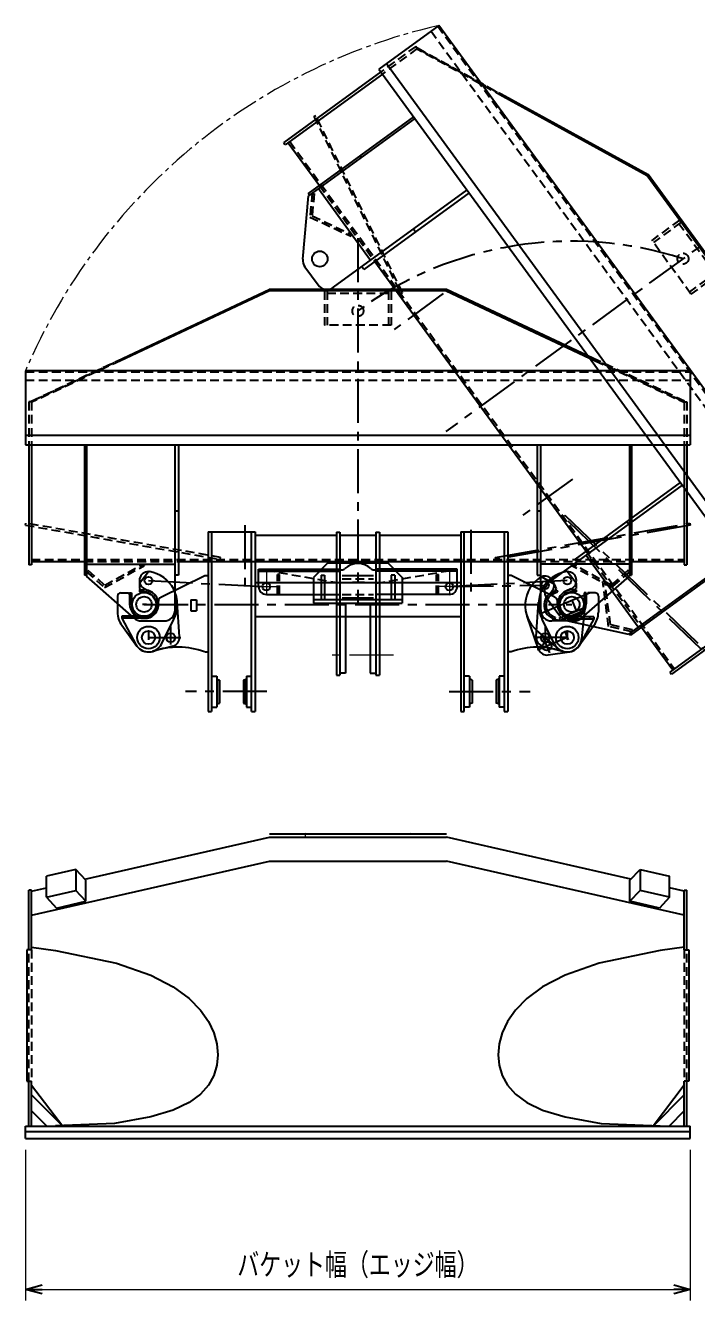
# Model space of a CAD drawing. Header units: millimetres. Extents: x -124 to 170, y -120 to 110.
# Drawn here: x -123.7 to -2.6, y -120.1 to 110.2 of the extents above; entities that cross this region are included whole.
import ezdxf

# ---------------------------------------------------------------- set-up
doc = ezdxf.new("R2010")
doc.units = ezdxf.units.MM
doc.header["$LTSCALE"] = 0.25
for name, pattern in [('CENTER', [50.8, 31.75, -6.35, 6.35, -6.35]), ('CENTER2', [28.575, 19.05, -3.175, 3.175, -3.175]), ('DASHED2', [9.525, 6.35, -3.175])]:
    doc.linetypes.add(name, pattern=pattern)
doc.layers.add('Layer0048', color=7, linetype='Continuous')
doc.styles.add('dcStyle0', font='txt.shx', dxfattribs={"width": 0.8, "bigfont": 'bigfont'})
doc.dimstyles.new('dc_Rotated', dxfattribs={"dimtxt": 4.5, "dimasz": 3.000002, "dimexe": 2, "dimexo": 1, "dimgap": 2, "dimtad": 3, "dimdec": 0, "dimdsep": 46, "dimtxsty": 'dcStyle0', "dimblk1": 'OPEN30', "dimblk2": 'OPEN30', "dimsah": 1, "dimcen": 0.09, "dimclrd": 7, "dimclre": 7, "dimclrt": 2, "dimadec": 0, "dimazin": 2, "dimtfac": 1, "dimtdec": 4, "dimtmove": 0, "dimatfit": 3, "dimfxl": 1, "dimarcsym": 1})

# ---------------------------------------------------------------- blocks, each defined once
blk = doc.blocks.new('DC_GROUP_ＤＸＦ９_1')
at = {"layer": 'Layer0048', "color": 2, "linetype": 'Continuous', "lineweight": 25}
for p, q in [((-112.94, -43.99), (-79.65, -36.43)), ((-47.69, -35.88), (-79.65, -35.88)), ((-79.65, -36.43), (-47.69, -36.43)), ((-14.4, -43.99), (-47.69, -36.43)), ((-122.59, -50.51), (-79.65, -40.76)), ((-79.65, -40.76), (-47.69, -40.76)), ((-4.75, -50.51), (-47.69, -40.76)), ((-122.59, -46), (-123.07, -46)), ((-123.07, -56.73), (-123.07, -46)), ((-122.59, -46.18), (-119.9, -45.57)), ((-122.59, -56.73), (-122.59, -46)), ((-4.75, -46.18), (-7.44, -45.57)), ((-4.75, -46), (-4.27, -46)), ((-4.75, -56.73), (-4.75, -46)), ((-4.27, -56.73), (-4.27, -46)), ((-123.07, -88.57), (-123.07, -80.5)), ((-122.59, -88.57), (-122.59, -80.5)), ((-4.75, -88.57), (-4.75, -80.5)), ((-4.27, -88.57), (-4.27, -80.5)), ((-123.67, -88.57), (-3.67, -88.57)), ((-123.67, -90.85), (-123.67, -88.57)), ((-123.67, -89.57), (-3.67, -89.57)), ((-3.67, -90.85), (-3.67, -88.57)), ((-123.67, -90.85), (-3.67, -90.85))]:
    blk.add_line(p, q, dxfattribs=at)
blk = doc.blocks.new('DC_GROUP_ＤＸＦ９_2')
at = {"layer": 'Layer0048', "color": 2, "linetype": 'Continuous', "lineweight": 25}
for p, q in [((-90.71, 18.75), (-90.71, -13.72)), ((-90.71, 18.75), (-82.23, 18.75)), ((-90.07, 18.75), (-90.07, -13.72)), ((-82.87, -13.72), (-82.87, 18.75)), ((-82.23, 18.75), (-82.23, -13.72)), ((-67.55, 18.65), (-67.55, -7.17)), ((-67.55, 18.65), (-66.91, 18.65)), ((-66.91, 18.65), (-66.91, -7.17)), ((-60.43, 18.65), (-60.43, -7.17)), ((-60.43, 18.65), (-59.79, 18.65)), ((-59.79, 18.65), (-59.79, -7.17)), ((-45.11, 18.75), (-45.11, -13.72)), ((-45.11, 18.75), (-36.63, 18.75)), ((-44.47, -13.72), (-44.47, 18.75)), ((-37.27, 18.75), (-37.27, -13.72)), ((-36.63, 18.75), (-36.63, -13.72)), ((-82.23, 18.1), (-67.55, 18.1)), ((-66.91, 18.1), (-60.43, 18.1)), ((-59.79, 18.1), (-45.11, 18.1)), ((-81.59, 11.99), (-66.97, 11.99)), ((-81.59, 8.83), (-81.59, 11.99)), ((-81.59, 11.63), (-66.97, 11.63)), ((-45.75, 11.99), (-60.37, 11.99)), ((-45.75, 11.63), (-60.37, 11.63)), ((-45.75, 8.83), (-45.75, 11.99)), ((-99.22, 6.93), (-91.31, 10.83)), ((-91.31, 10.83), (-90.71, 10.83)), ((-82.23, 9.58), (-45.11, 9.58)), ((-36.03, 10.83), (-36.63, 10.83)), ((-28.12, 6.93), (-36.03, 10.83)), ((-107.07, 7.11), (-107.07, 4.21)), ((-106.47, 7.71), (-105.15, 7.71)), ((-104.87, 7.43), (-105.15, 7.71)), ((-104.87, 7.71), (-104.87, 5.71)), ((-104.87, 7.71), (-104.51, 7.71)), ((-104.51, 7.71), (-104.51, 5.71)), ((-80.19, 7.43), (-66.97, 7.43)), ((-47.15, 7.43), (-60.37, 7.43)), ((-22.83, 7.71), (-22.83, 5.71)), ((-22.47, 7.71), (-22.83, 7.71)), ((-22.47, 7.71), (-22.47, 5.71)), ((-22.47, 7.43), (-22.19, 7.71)), ((-20.87, 7.71), (-22.19, 7.71)), ((-20.27, 7.11), (-20.27, 4.21)), ((-104.51, 5.71), (-104.87, 5.71)), ((-100.03, 6.27), (-100.03, 5.71)), ((-100.03, 6.27), (-99.67, 6.27)), ((-100.03, 5.71), (-99.67, 5.71)), ((-99.67, 5.71), (-99.67, 6.27)), ((-65.91, 5.87), (-65.91, -6.77)), ((-61.43, 5.87), (-61.43, -6.77)), ((-27.67, 5.71), (-27.67, 6.27)), ((-27.31, 6.27), (-27.67, 6.27)), ((-27.31, 5.71), (-27.67, 5.71)), ((-27.31, 6.27), (-27.31, 5.71)), ((-22.83, 5.71), (-22.47, 5.71)), ((-82.23, 3.42), (-45.11, 3.42)), ((-106.3, 1.86), (-103.57, -1.9)), ((-21.03, 1.86), (-23.77, -1.9)), ((-91.31, -2.97), (-90.71, -2.97)), ((-36.03, -2.97), (-36.63, -2.97)), ((-65.91, -6.77), (-66.91, -6.77)), ((-61.43, -6.77), (-60.43, -6.77)), ((-67.55, -7.17), (-66.91, -7.17)), ((-60.43, -7.17), (-59.79, -7.17)), ((-90.71, -13.72), (-90.07, -13.72)), ((-82.87, -13.72), (-82.23, -13.72)), ((-45.11, -13.72), (-44.47, -13.72)), ((-37.27, -13.72), (-36.63, -13.72))]:
    blk.add_line(p, q, dxfattribs=at)
at = {"layer": 'Layer0048', "color": 4, "linetype": 'CENTER', "lineweight": 13}
for p, q in [((-80.19, 11.63), (-80.19, 7.43)), ((-47.15, 11.63), (-47.15, 7.43)), ((-81.59, 8.83), (-78.26, 8.83)), ((-45.75, 8.83), (-49.08, 8.83)), ((-57.23, -3.57), (-69.7, -3.57))]:
    blk.add_line(p, q, dxfattribs=at)
at = {"layer": 'Layer0048', "color": 4, "linetype": 'DASHED2', "lineweight": 25}
for p, q in [((-66.97, 9.43), (-79.59, 11.63)), ((-60.37, 9.43), (-47.75, 11.63)), ((-78.19, 7.43), (-78.19, 11.03)), ((-77.83, 11.03), (-78.19, 11.03)), ((-77.83, 7.43), (-77.83, 11.03)), ((-66.49, 10.26), (-60.85, 10.26)), ((-49.51, 7.43), (-49.51, 11.03)), ((-49.51, 11.03), (-49.15, 11.03)), ((-49.15, 7.43), (-49.15, 11.03)), ((-66.49, 7.4), (-60.85, 7.4))]:
    blk.add_line(p, q, dxfattribs=at)
at = {"layer": 'Layer0048', "color": 6, "linetype": 'Continuous', "lineweight": 25}
for p, q in [((-69.07, 13.11), (-71.67, 10.51)), ((-70.32, 11.86), (-66.58, 11.86)), ((-69.07, 13.11), (-58.27, 13.11)), ((-60.76, 11.86), (-57.02, 11.86)), ((-58.27, 13.11), (-55.67, 10.51)), ((-71.67, 10.51), (-71.67, 5.87)), ((-70.31, 10.91), (-70.31, 6.51)), ((-70.31, 10.91), (-69.67, 10.91)), ((-69.67, 10.91), (-69.67, 6.51)), ((-57.03, 10.91), (-57.67, 10.91)), ((-57.67, 10.91), (-57.67, 6.51)), ((-57.03, 10.91), (-57.03, 6.51)), ((-55.67, 10.51), (-55.67, 5.87)), ((-93.83, 6.47), (-93.83, 4.47)), ((-93.83, 6.47), (-92.83, 6.47)), ((-92.83, 6.47), (-92.83, 4.47)), ((-71.67, 6.51), (-55.67, 6.51)), ((-71.67, 5.87), (-55.67, 5.87)), ((-102.23, 3.35), (-106.21, 3.35)), ((-93.83, 4.47), (-92.83, 4.47))]:
    blk.add_line(p, q, dxfattribs=at)
at = {"layer": 'Layer0048', "color": 4, "linetype": 'CENTER', "lineweight": 25}
for p, q in [((-101.47, 9.91), (-80.19, 8.83)), ((-25.87, 9.91), (-47.15, 8.83)), ((-47.15, 8.83), (-29.89, 9.1)), ((-101.83, 5.63), (-102.58, 5.63)), ((-102.27, 5.63), (-25.07, 5.63))]:
    blk.add_line(p, q, dxfattribs=at)
at = {"layer": 'Layer0048', "color": 5, "linetype": 'Continuous', "lineweight": 25}
for p, q in [((-66.49, 10.86), (-60.85, 10.86)), ((-66.49, 6.8), (-60.85, 6.8))]:
    blk.add_line(p, q, dxfattribs=at)
at = {"layer": 'Layer0048', "color": 2, "linetype": 'Continuous', "lineweight": 25}
for centre, radius in [((-80.19, 8.83), 0.7), ((-47.15, 8.83), 0.7), ((-101.47, -0.37), 1.2), ((-25.87, -0.37), 1.2)]:
    blk.add_circle(centre, radius, dxfattribs=at)
at = {"layer": 'Layer0048', "color": 6, "linetype": 'Continuous', "lineweight": 25}
for centre in [(-102.27, 5.63), (-25.07, 5.63)]:
    blk.add_circle(centre, 2.16, dxfattribs=at)
for centre, radius, start, end in [((-66.58, 12.66), 0.8, 270, 313.8326), ((-63.67, 9.63), 3.4, 46.1674, 133.8326), ((-60.76, 12.66), 0.8, 226.1674, 270)]:
    blk.add_arc(centre, radius, start, end, dxfattribs=at)
at = {"layer": 'Layer0048', "color": 2, "linetype": 'Continuous', "lineweight": 25}
for centre, radius, start, end in [((-106.47, 7.11), 0.6, 90, 180), ((-98.87, 6.21), 0.8, 116.2351, 180), ((-80.19, 8.83), 1.4, 180, 270), ((-47.15, 8.83), 1.4, 270, 0), ((-28.47, 6.21), 0.8, 0, 63.7649), ((-20.87, 7.11), 0.6, 0, 90), ((-102.27, 5.71), 2.6, 180, 0), ((-102.27, 5.71), 2.24, 180, 0), ((-25.07, 5.71), 2.6, 180, 0), ((-25.07, 5.71), 2.24, 180, 0), ((-103.07, 4.21), 4, 180, 216.0247), ((-24.27, 4.21), 4, 323.9753, 360), ((-101.47, -0.37), 2.6, 216.0247, 310.7479), ((-96.17, -16.1), 14, 69.8347, 108.495), ((-31.17, -16.1), 14, 71.3715, 110.3015), ((-25.87, -0.37), 2.6, 251.3715, 323.9753)]:
    blk.add_arc(centre, radius, start, end, dxfattribs=at)
blk = doc.blocks.new('DC_GROUP_ＤＸＦ９_4')
at = {"layer": 'Layer0048', "color": 6, "linetype": 'Continuous', "lineweight": 25}
for p, q in [((-103.07, 9.43), (-101.47, 11.55)), ((-101.47, 11.55), (-101.29, 11.55)), ((-103.07, 9.43), (-103.07, 8.51)), ((-102.79, 8.23), (-103.07, 8.51)), ((-103.07, 8.23), (-102.27, 8.23)), ((-103.07, 8.23), (-103.07, 7.87)), ((-103.07, 7.87), (-102.27, 7.87)), ((-102.13, 8.41), (-101.22, 8.01)), ((-100.88, 3.88), (-100.65, 3.59)), ((-99.14, -1.53), (-96.9, 2.95))]:
    blk.add_line(p, q, dxfattribs=at)
for centre, radius in [((-101.47, 9.91), 0.7), ((-101.47, -0.37), 2.03)]:
    blk.add_circle(centre, radius, dxfattribs=at)
for centre, radius, start, end in [((-101.47, 9.91), 1.64, 90, 246.2656), ((-102.27, 5.63), 6, 333.4215, 80.6332), ((-102.27, 5.63), 2.6, 308.383, 90), ((-102.27, 5.63), 2.24, 285.3589, 90), ((-102.27, 5.63), 2.6, 284.25, 66.2656), ((-101.47, -0.37), 2.6, 208.0472, 333.4215)]:
    blk.add_arc(centre, radius, start, end, dxfattribs=at)
blk = doc.blocks.new('DC_GROUP_ＤＸＦ９_3')
at = {"layer": 'Layer0048', "color": 6, "linetype": 'Continuous', "lineweight": 25}
for p, q in [((-95.87, -0.26), (-96.28, 6.02)), ((-101.68, 3.47), (-106.27, 3.47)), ((-106.27, 3.47), (-106.27, 3.11)), ((-101.63, 3.11), (-106.27, 3.11)), ((-106.27, 3.11), (-103.76, -1.59)), ((-97.07, -1.92), (-100.82, -2.88))]:
    blk.add_line(p, q, dxfattribs=at)
at = {"layer": 'Layer0048', "color": 4, "linetype": 'CENTER', "lineweight": 25}
for p, q in [((-101.47, 0.81), (-101.47, -0.8)), ((-97.47, 1.64), (-97.47, -1.63)), ((-101.47, -0.37), (-95.62, -0.37))]:
    blk.add_line(p, q, dxfattribs=at)
at = {"layer": 'Layer0048', "color": 2, "linetype": 'Continuous', "lineweight": 25}
blk.add_circle((-101.47, -0.37), 1.2, dxfattribs=at)
at = {"layer": 'Layer0048', "color": 6, "linetype": 'Continuous', "lineweight": 25}
blk.add_circle((-97.47, -0.37), 0.8, dxfattribs=at)
at = {"layer": 'Layer0048', "color": 2, "linetype": 'Continuous', "lineweight": 25}
blk.add_arc((-101.47, -0.37), 2.6, 216.0247, 310.7479, dxfattribs=at)
at = {"layer": 'Layer0048', "color": 6, "linetype": 'Continuous', "lineweight": 25}
blk.add_arc((-97.47, -0.37), 1.6, 284.4775, 3.7255, dxfattribs=at)
at = {"layer": 'Layer0048', "linetype": 'Continuous'}
blk.add_blockref('DC_GROUP_ＤＸＦ９_4', (0, 0), dxfattribs=at)
blk = doc.blocks.new('DC_GROUP_ＤＸＦ９_5')
at = {"layer": 'Layer0048', "color": 6, "linetype": 'Continuous', "lineweight": 25}
for p, q in [((-25.87, 11.55), (-26.05, 11.55)), ((-24.27, 9.43), (-25.87, 11.55)), ((-24.27, 9.43), (-24.27, 8.51)), ((-25.21, 8.41), (-26.12, 8.01)), ((-24.27, 8.23), (-25.07, 8.23)), ((-24.27, 7.87), (-25.07, 7.87)), ((-24.55, 8.23), (-24.27, 8.51)), ((-24.27, 8.23), (-24.27, 7.87)), ((-31.47, -0.26), (-31.06, 6.02)), ((-28.19, -1.53), (-30.43, 2.95)), ((-26.46, 3.88), (-26.68, 3.59)), ((-26.68, 3.59), (-25.92, 2.99)), ((-25.92, 2.99), (-21.07, 2.99)), ((-21.07, 3.35), (-25.87, 3.35)), ((-25.87, 3.35), (-25.87, 2.99)), ((-21.07, 2.99), (-23.59, -1.61)), ((-21.07, 3.35), (-21.07, 2.99)), ((-30.27, -1.92), (-26.52, -2.88))]:
    blk.add_line(p, q, dxfattribs=at)
at = {"layer": 'Layer0048', "color": 4, "linetype": 'CENTER', "lineweight": 25}
for p, q in [((-29.87, 1.64), (-29.87, -1.63)), ((-25.87, 0.81), (-25.87, -0.8)), ((-25.87, -0.37), (-31.72, -0.37))]:
    blk.add_line(p, q, dxfattribs=at)
at = {"layer": 'Layer0048', "color": 6, "linetype": 'Continuous', "lineweight": 25}
for centre, radius in [((-25.87, 9.91), 0.7), ((-29.87, -0.37), 0.8), ((-25.87, -0.37), 2.03)]:
    blk.add_circle(centre, radius, dxfattribs=at)
at = {"layer": 'Layer0048', "color": 2, "linetype": 'Continuous', "lineweight": 25}
blk.add_circle((-25.87, -0.37), 1.2, dxfattribs=at)
at = {"layer": 'Layer0048', "color": 6, "linetype": 'Continuous', "lineweight": 25}
for centre, radius, start, end in [((-25.07, 5.63), 6, 99.3668, 206.5785), ((-25.87, 9.91), 1.64, 293.7344, 90), ((-25.07, 5.63), 2.6, 90, 231.617), ((-25.07, 5.63), 2.24, 90, 231.617), ((-29.87, -0.37), 1.6, 176.2745, 255.5225), ((-25.87, -0.37), 2.6, 206.5785, 331.9528)]:
    blk.add_arc(centre, radius, start, end, dxfattribs=at)
at = {"layer": 'Layer0048', "color": 2, "linetype": 'Continuous', "lineweight": 25}
blk.add_arc((-25.87, -0.37), 2.6, 229.2521, 331.3355, dxfattribs=at)
blk = doc.blocks.new('DC_GROUP_ＤＸＦ９_6')
at = {"layer": 'Layer0048', "color": 6, "linetype": 'Continuous', "lineweight": 25}
for p, q in [((-30.53, 10.6), (-30.69, 10.54)), ((-28.23, 9.28), (-30.53, 10.6)), ((-28.23, 9.28), (-27.87, 8.43)), ((-28.69, 7.97), (-29.37, 7.25)), ((-27.76, 8.17), (-28.49, 7.86)), ((-27.62, 7.84), (-28.35, 7.53)), ((-28.01, 8.06), (-27.87, 8.43)), ((-27.76, 8.17), (-27.62, 7.84)), ((-22.9, 4.93), (-27.32, 3.06)), ((-22.9, 4.93), (-22.76, 4.6)), ((-31.06, -2.46), (-33.14, 3.49)), ((-28.07, 3.31), (-28.17, 2.96)), ((-28.17, 2.96), (-27.23, 2.7)), ((-27.32, 3.06), (-27.18, 2.73)), ((-27.23, 2.7), (-22.76, 4.6)), ((-22.76, 4.6), (-23.28, -0.62)), ((-27.55, -2.35), (-31.37, 0.9)), ((-29.31, -3.51), (-25.48, -2.94))]:
    blk.add_line(p, q, dxfattribs=at)
at = {"layer": 'Layer0048', "color": 4, "linetype": 'CENTER', "lineweight": 25}
for p, q in [((-26.33, 0.72), (-25.7, -0.77)), ((-25.87, -0.37), (-31.25, -2.65)), ((-30.33, -0.09), (-29.06, -3.1))]:
    blk.add_line(p, q, dxfattribs=at)
at = {"layer": 'Layer0048', "color": 6, "linetype": 'Continuous', "lineweight": 25}
for centre, radius in [((-29.89, 9.1), 0.7), ((-25.87, -0.37), 2.03), ((-29.55, -1.93), 0.8)]:
    blk.add_circle(centre, radius, dxfattribs=at)
at = {"layer": 'Layer0048', "color": 2, "linetype": 'Continuous', "lineweight": 25}
blk.add_circle((-25.87, -0.37), 1.2, dxfattribs=at)
at = {"layer": 'Layer0048', "color": 6, "linetype": 'Continuous', "lineweight": 25}
for centre, radius, start, end in [((-27.48, 5.47), 6, 122.3668, 229.5785), ((-29.89, 9.1), 1.64, 316.7344, 113), ((-27.48, 5.47), 2.6, 113, 254.617), ((-27.48, 5.47), 2.24, 113, 254.617), ((-25.87, -0.37), 2.6, 229.5785, 354.9528), ((-29.55, -1.93), 1.6, 199.2745, 278.5225)]:
    blk.add_arc(centre, radius, start, end, dxfattribs=at)
at = {"layer": 'Layer0048', "color": 2, "linetype": 'Continuous', "lineweight": 25}
blk.add_arc((-25.87, -0.37), 2.6, 252.2521, 354.3355, dxfattribs=at)
blk = doc.blocks.new('_Open30')
at = {"color": 0, "linetype": 'ByBlock', "lineweight": -2}
for p, q in [((-1, 0.267949), (0, 0)), ((0, 0), (-1, -0.267949)), ((0, 0), (-1, 0))]:
    blk.add_line(p, q, dxfattribs=at)
blk = doc.blocks.new('*D18')
at = {"layer": 'Layer0048', "color": 7, "linetype": 'Continuous', "lineweight": 13}
for p, q in [((-123.67, -92.85), (-123.67, -120.08)), ((-3.67, -92.85), (-3.67, -120.08)), ((-123.67, -118.08), (-3.67, -118.08))]:
    blk.add_line(p, q, dxfattribs=at)
at = {"layer": 'Layer0048', "color": 7, "xscale": 3.000002807615286, "yscale": 2.999989368223643}
for p, rotation in [((-123.67, -118.08), 180), ((-3.67, -118.08), 360)]:
    blk.add_blockref('_Open30', p, dxfattribs=dict(at, rotation=rotation))
at = {"layer": 'Layer0048', "color": 2, "insert": (-63.67, -116.08), "char_height": 4.5, "attachment_point": 8, "style": 'dcStyle0'}
blk.add_mtext('\\T1.00;バケット幅（エッジ幅）', dxfattribs=at)
blk = doc.blocks.new('DC_GROUP_ＤＸＦ９_8')
at = {"layer": 'Layer0048', "color": 4, "linetype": 'CENTER', "lineweight": 25}
for p, q in [((-63.67, 71.73), (-63.67, 5.66)), ((-84.07, 19.95), (-84.07, 8.97)), ((-43.27, 19.07), (-43.27, 6.92)), ((-38.84, 14.11), (-3.73, 20.3)), ((-3.67, 19.94), (-38.78, 13.75)), ((-3.73, 20.3), (-3.67, 19.94)), ((-38.78, 13.75), (-38.84, 14.11))]:
    blk.add_line(p, q, dxfattribs=at)
at = {"layer": 'Layer0048', "color": 4, "linetype": 'DASHED2', "lineweight": 25}
for p, q in [((-79.63, 62.35), (-122.59, 42.23)), ((-79.63, 62.35), (-47.71, 62.35)), ((-69.67, 62.23), (-69.67, 56.03)), ((-69.19, 62.23), (-69.19, 56.03)), ((-58.15, 62.23), (-58.15, 56.03)), ((-57.67, 62.23), (-57.67, 56.03)), ((-47.71, 62.35), (-4.75, 42.23)), ((-58.15, 61.75), (-69.19, 61.75)), ((-57.67, 56.03), (-69.67, 56.03)), ((-122.64, 42.34), (-107.08, 49.63)), ((-106.52, 49.63), (-122.54, 42.12)), ((-20.82, 49.63), (-4.8, 42.12)), ((-4.7, 42.34), (-20.26, 49.63)), ((-123.67, 46.1), (-3.67, 46.1)), ((-122.59, 42.23), (-123.07, 42.23)), ((-123.07, 42.23), (-123.07, 34.43)), ((-122.64, 42.34), (-122.54, 42.12)), ((-122.59, 42.23), (-122.59, 34.43)), ((-4.7, 42.34), (-4.8, 42.12)), ((-4.75, 42.23), (-4.27, 42.23)), ((-4.75, 42.23), (-4.75, 34.43)), ((-4.27, 42.23), (-4.27, 34.43)), ((-123.67, 19.94), (-123.61, 20.3)), ((-123.67, 19.94), (-88.56, 13.75)), ((-88.5, 14.11), (-123.61, 20.3)), ((-88.56, 13.75), (-88.5, 14.11)), ((-122.59, 13.75), (-4.75, 13.75)), ((-113.03, 13.39), (-96.03, 13.39)), ((-112.67, 11.51), (-112.43, 11.78)), ((-112.43, 11.78), (-109.37, 9.1)), ((-109.42, 8.66), (-102.24, 12.6)), ((-109.37, 9.1), (-102.41, 12.91)), ((-102.41, 12.91), (-102.24, 12.6)), ((-31.31, 13.39), (-14.31, 13.39)), ((-24.93, 12.91), (-25.1, 12.6)), ((-17.91, 8.66), (-25.1, 12.6)), ((-17.96, 9.1), (-24.93, 12.91)), ((-14.91, 11.78), (-17.96, 9.1)), ((-14.67, 11.51), (-14.91, 11.78)), ((-112.67, 11.51), (-109.42, 8.66)), ((-14.67, 11.51), (-17.91, 8.66))]:
    blk.add_line(p, q, dxfattribs=at)
at = {"layer": 'Layer0048', "color": 2, "linetype": 'Continuous', "lineweight": 25}
for p, q in [((-107.08, 49.63), (-79.66, 62.47)), ((-79.6, 62.23), (-106.52, 49.63)), ((-47.68, 62.47), (-79.66, 62.47)), ((-47.74, 62.23), (-79.6, 62.23)), ((-47.74, 62.23), (-20.82, 49.63)), ((-20.26, 49.63), (-47.68, 62.47)), ((-123.67, 47.83), (-123.67, 34.43)), ((-3.67, 47.83), (-3.67, 34.43)), ((-123.67, 34.43), (-3.67, 34.43)), ((-123.07, 34.43), (-123.07, 12.75)), ((-122.59, 34.43), (-122.59, 12.75)), ((-113.03, 34.43), (-113.03, 10.91)), ((-112.67, 34.43), (-112.67, 10.71)), ((-96.67, 4.63), (-96.67, 34.43)), ((-96.03, 34.43), (-96.03, 10.91)), ((-31.31, 34.43), (-31.31, 10.91)), ((-30.67, 4.63), (-30.67, 34.43)), ((-14.67, 34.43), (-14.67, 10.71)), ((-14.31, 34.43), (-14.31, 10.91)), ((-4.75, 34.43), (-4.75, 12.75)), ((-4.27, 34.43), (-4.27, 12.75)), ((-113.03, 22.49), (-112.67, 22.49)), ((-96.67, 22.49), (-96.03, 22.49)), ((-31.31, 22.49), (-30.67, 22.49)), ((-14.67, 22.49), (-14.31, 22.49)), ((-122.59, 12.75), (-123.07, 12.75)), ((-122.59, 13.39), (-113.03, 13.39)), ((-112.67, 12.91), (-96.67, 12.91)), ((-96.03, 13.39), (-31.31, 13.39)), ((-14.67, 12.91), (-30.67, 12.91)), ((-14.31, 13.39), (-4.75, 13.39)), ((-4.75, 12.75), (-4.27, 12.75)), ((-112.67, 10.91), (-113.03, 10.91)), ((-104.03, 3.13), (-112.67, 10.71)), ((-96.03, 10.91), (-96.67, 10.91)), ((-31.31, 10.91), (-30.67, 10.91)), ((-23.3, 3.13), (-14.67, 10.71)), ((-14.67, 10.91), (-14.31, 10.91)), ((-102.72, 2.63), (-98.67, 2.63)), ((-24.62, 2.63), (-28.67, 2.63))]:
    blk.add_line(p, q, dxfattribs=at)
at = {"layer": 'Layer0048', "color": 4, "linetype": 'DASHED2', "lineweight": 25}
blk.add_circle((-63.67, 58.63), 1, dxfattribs=at)
at = {"layer": 'Layer0048', "color": 2, "linetype": 'Continuous', "lineweight": 25}
for centre in [(-102.27, 5.63), (-25.07, 5.63)]:
    blk.add_circle(centre, 1.4, dxfattribs=at)
for centre, start, end in [((-98.67, 4.63), 270, 0), ((-28.67, 4.63), 180, 270), ((-102.72, 4.63), 228.7084, 270), ((-24.62, 4.63), 270, 311.2916)]:
    blk.add_arc(centre, 2, start, end, dxfattribs=at)
blk = doc.blocks.new('DC_GROUP_ＤＸＦ９_7')
at = {"layer": 'Layer0048', "color": 2, "linetype": 'Continuous', "lineweight": 25}
for p, q in [((-3.67, 47.83), (-123.67, 47.83)), ((-123.67, 36.17), (-3.67, 36.17))]:
    blk.add_line(p, q, dxfattribs=at)
at = {"layer": 'Layer0048', "color": 4, "linetype": 'DASHED2', "lineweight": 25}
blk.add_line((-123.67, 47.6), (-3.67, 47.6), dxfattribs=at)
at = {"layer": 'Layer0048', "linetype": 'Continuous'}
blk.add_blockref('DC_GROUP_ＤＸＦ９_8', (0, 0), dxfattribs=at)
blk = doc.blocks.new('DC_GROUP_ＤＸＦ９_17')
at = {"layer": 'Layer0048', "color": 2, "linetype": 'Continuous', "lineweight": 25}
for p, q in [((-49.07, 110.16), (-59.89, 102.27)), ((-59.54, 101.79), (-77.06, 89.01)), ((-59.26, 101.4), (-76.77, 88.62)), ((-59.89, 102.27), (10.81, 5.31)), ((-37.84, 97.82), (-11.3, 83.23)), ((-11.47, 83.04), (-37.51, 97.36)), ((-53.62, 93.67), (-72.63, 79.81)), ((-53.41, 93.38), (-72.58, 79.41)), ((-76.77, 88.62), (-77.06, 89.01)), ((-76.26, 89), (-70.62, 81.28)), ((-63.27, 86.64), (-63.06, 86.35)), ((7.31, 57.3), (-11.47, 83.04)), ((7.53, 57.39), (-11.3, 83.23)), ((-70.8, 80.7), (-61.37, 67.77)), ((-73.62, 67.96), (-72.58, 79.41)), ((-72.42, 79.52), (-72.63, 79.81)), ((-68.06, 62.9), (-43.98, 80.45)), ((-43.61, 79.94), (-62.61, 66.08)), ((-53.63, 73.42), (-53.25, 72.9)), ((-60.61, 67.54), (-22.48, 15.25)), ((-73.24, 66.6), (-70.86, 63.33)), ((-62.61, 66.08), (-62.99, 66.6)), ((7.31, 57.3), (12.98, 28.12)), ((13.31, 27.66), (7.53, 57.39)), ((-5.47, 27.64), (-24.48, 13.79)), ((-29.18, 9.57), (-5.1, 27.13)), ((-15.12, 20.61), (-14.74, 20.09)), ((-13.06, 1.52), (-22.49, 14.45)), ((4.33, 14.2), (-14.84, 0.22)), ((4.54, 13.91), (-14.46, 0.05)), ((-24.48, 13.79), (-24.1, 13.27)), ((21.63, 13.2), (10.81, 5.31)), ((-5.32, 7.16), (-5.11, 6.87)), ((-27.23, 3.5), (-29.61, 6.77)), ((10.17, 6.18), (-7.34, -6.59)), ((10.46, 5.8), (-7.06, -6.98)), ((-26.05, 2.73), (-14.84, 0.22)), ((-14.67, 0.34), (-14.46, 0.05)), ((-12.46, 1.51), (-6.83, -6.21)), ((-7.34, -6.59), (-7.06, -6.98))]:
    blk.add_line(p, q, dxfattribs=at)
at = {"layer": 'Layer0048', "color": 4, "linetype": 'DASHED2', "lineweight": 25}
for p, q in [((-50.47, 109.14), (20.23, 12.18)), ((-53.24, 106.38), (-59.54, 101.79)), ((-52.95, 105.99), (-59.26, 101.4)), ((-52.95, 105.99), (-53.24, 106.38)), ((-52.9, 106.1), (-53.01, 105.89)), ((-11.39, 83.14), (-52.95, 105.99)), ((-52.9, 106.1), (-37.84, 97.82)), ((-37.51, 97.36), (-53.01, 105.89)), ((-71.6, 93.73), (-71.28, 93.89)), ((-71.6, 93.73), (-55.92, 61.72)), ((-55.59, 61.88), (-71.28, 93.89)), ((-75.97, 89.21), (-6.54, -6)), ((-11.39, 83.14), (7.42, 57.34)), ((-70.62, 81.28), (-60.61, 67.54)), ((-71.93, 79.88), (-72.32, 75.57)), ((-71.57, 79.84), (-71.94, 75.79)), ((-71.93, 79.88), (-71.57, 79.84)), ((-72.32, 75.57), (-64.91, 72.09)), ((-71.94, 75.79), (-64.75, 72.41)), ((-5.61, 75.02), (-10.62, 71.36)), ((-5.33, 74.63), (-10.34, 70.98)), ((0.79, 65.43), (-5.72, 74.35)), ((-64.75, 72.41), (-64.91, 72.09)), ((-3.55, 61.67), (-10.62, 71.36)), ((1.17, 65.71), (-3.84, 62.06)), ((1.46, 65.32), (-3.55, 61.67)), ((-55.92, 61.72), (-55.59, 61.88)), ((7.42, 57.34), (16.48, 10.78)), ((12.98, 28.12), (16.36, 10.76)), ((16.59, 10.8), (13.31, 27.66)), ((-22.48, 15.25), (-12.46, 1.51)), ((-19.1, 9.81), (-19.46, 9.76)), ((-18.41, 1.64), (-19.46, 9.76)), ((-18.08, 1.93), (-19.1, 9.81)), ((16.48, 10.78), (10.17, 6.18)), ((16.76, 10.39), (10.46, 5.8)), ((16.59, 10.8), (16.36, 10.76)), ((16.48, 10.78), (16.76, 10.39)), ((-14.19, 0.69), (-18.41, 1.64)), ((-14.11, 1.04), (-18.08, 1.93)), ((-14.19, 0.69), (-14.11, 1.04))]:
    blk.add_line(p, q, dxfattribs=at)
at = {"layer": 'Layer0048', "color": 4, "linetype": 'CENTER', "lineweight": 25}
for p, q in [((5.6, 75.77), (-47.79, 36.84)), ((-48.26, 61.74), (-57.13, 55.27)), ((-24.93, 28.26), (-34.75, 21.1)), ((-26.58, 21.49), (-26.33, 21.75)), ((-1.69, -2.47), (-26.58, 21.49)), ((-26.33, 21.75), (-1.44, -2.21)), ((-1.44, -2.21), (-1.69, -2.47))]:
    blk.add_line(p, q, dxfattribs=at)
at = {"layer": 'Layer0048', "color": 7, "linetype": 'Continuous', "lineweight": 13}
blk.add_line((-1.44, -2.21), (23.44, -26.15), dxfattribs=at)
at = {"layer": 'Layer0048', "color": 2, "linetype": 'Continuous', "lineweight": 25}
for centre in [(-70.55, 68.01), (-25.07, 5.63)]:
    blk.add_circle(centre, 1.4, dxfattribs=at)
at = {"layer": 'Layer0048', "color": 4, "linetype": 'DASHED2', "lineweight": 25}
blk.add_circle((-4.99, 68.05), 1, dxfattribs=at)
at = {"layer": 'Layer0048', "color": 2, "linetype": 'Continuous', "lineweight": 25}
for centre, start, end in [((-71.63, 67.78), 174.808, 216.0996), ((-69.24, 64.51), 216.0996, 306.0996), ((-28, 7.95), 126.0996, 216.0996), ((-25.61, 4.68), 216.0996, 257.3912)]:
    blk.add_arc(centre, 2, start, end, dxfattribs=at)
blk = doc.blocks.new('DC_GROUP_ＤＸＦ９_16')
at = {"layer": 'Layer0048', "color": 4, "linetype": 'DASHED2', "lineweight": 25}
blk.add_line((-49.26, 110.03), (21.45, 13.07), dxfattribs=at)
at = {"layer": 'Layer0048', "color": 2, "linetype": 'Continuous', "lineweight": 25}
for p, q in [((21.63, 13.2), (-49.07, 110.16)), ((-58.49, 103.29), (12.21, 6.33))]:
    blk.add_line(p, q, dxfattribs=at)
at = {"layer": 'Layer0048', "linetype": 'Continuous'}
blk.add_blockref('DC_GROUP_ＤＸＦ９_17', (0, 0), dxfattribs=at)

msp = doc.modelspace()

# ---------------------------------------------------------------- linework, layer by layer
at = {"layer": 'Layer0048', "color": 4, "linetype": 'CENTER', "lineweight": 25}
for p, q in [((-64.64, 9.63), (-62.5, 9.63)), ((-80.13, -10.12), (-94.79, -10.12)), ((-47.2, -10.12), (-32.55, -10.12))]:
    msp.add_line(p, q, dxfattribs=at)
at = {"layer": 'Layer0048', "color": 2, "linetype": 'Continuous', "lineweight": 25}
for p, q in [((-30.71, 3.96), (-21.75, 7.77)), ((-25.07, 6.36), (-24.23, 4.37)), ((-23.64, 4.62), (-23.46, 4.19)), ((-21.87, 3.35), (-21.87, 2.99)), ((-114.59, -42.22), (-119.9, -43.46)), ((-119.9, -47.27), (-119.9, -43.46)), ((-114.59, -42.22), (-114.59, -46.03)), ((-112.77, -44.16), (-114.59, -42.22)), ((-14.56, -44.16), (-12.74, -42.22)), ((-12.74, -42.22), (-12.74, -46.03)), ((-12.74, -42.22), (-7.44, -43.46)), ((-7.44, -47.27), (-7.44, -43.46)), ((-119.9, -47.27), (-114.59, -46.03)), ((-112.77, -47.97), (-114.59, -46.03)), ((-112.77, -47.97), (-112.77, -44.16)), ((-14.56, -47.97), (-14.56, -44.16)), ((-14.56, -47.97), (-12.74, -46.03)), ((-7.44, -47.27), (-12.74, -46.03)), ((-119.9, -47.27), (-118.08, -49.21)), ((-118.08, -49.21), (-112.77, -47.97)), ((-9.26, -49.21), (-14.56, -47.97)), ((-7.44, -47.27), (-9.26, -49.21)), ((-122.59, -56.73), (-123.43, -56.73)), ((-123.43, -56.73), (-123.43, -80.5)), ((-122.59, -56.25), (-118.24, -56.86)), ((-118.24, -56.86), (-107.23, -59.18)), ((-9.1, -56.86), (-20.1, -59.18)), ((-4.75, -56.25), (-9.1, -56.86)), ((-4.75, -56.73), (-3.91, -56.73)), ((-3.91, -56.73), (-3.91, -80.5)), ((-107.23, -59.18), (-101.07, -61.34)), ((-20.1, -59.18), (-26.27, -61.34)), ((-101.07, -61.34), (-96.99, -63.45)), ((-26.27, -61.34), (-30.35, -63.45)), ((-96.99, -63.45), (-94.13, -65.55)), ((-30.35, -63.45), (-33.2, -65.55)), ((-94.13, -65.55), (-92.09, -67.63)), ((-33.2, -65.55), (-35.24, -67.63)), ((-92.09, -67.63), (-90.66, -69.7)), ((-35.24, -67.63), (-36.68, -69.7)), ((-90.66, -69.7), (-89.7, -71.74)), ((-36.68, -69.7), (-37.64, -71.74)), ((-89.7, -71.74), (-89.15, -73.75)), ((-37.64, -71.74), (-38.19, -73.75)), ((-89.15, -73.75), (-88.97, -75.71)), ((-88.97, -75.71), (-89.15, -77.61)), ((-38.19, -73.75), (-38.37, -75.71)), ((-38.37, -75.71), (-38.19, -77.61)), ((-89.15, -77.61), (-89.7, -79.43)), ((-38.19, -77.61), (-37.64, -79.43)), ((-123.43, -80.5), (-122.59, -80.5)), ((-89.7, -79.43), (-90.66, -81.17)), ((-37.64, -79.43), (-36.68, -81.17)), ((-3.91, -80.5), (-4.75, -80.5)), ((-122.59, -81.17), (-116.96, -88.57)), ((-92.09, -82.81), (-94.13, -84.32)), ((-90.66, -81.17), (-92.09, -82.81)), ((-36.68, -81.17), (-35.24, -82.81)), ((-35.24, -82.81), (-33.2, -84.32)), ((-4.75, -81.17), (-10.38, -88.57)), ((-122.59, -82.94), (-116.96, -88.57)), ((-94.13, -84.32), (-96.99, -85.7)), ((-33.2, -84.32), (-30.35, -85.7)), ((-4.75, -82.94), (-10.38, -88.57)), ((-122.59, -85.82), (-119.84, -88.57)), ((-101.07, -86.9), (-107.58, -88.12)), ((-96.99, -85.7), (-101.07, -86.9)), ((-30.35, -85.7), (-26.27, -86.9)), ((-26.27, -86.9), (-19.76, -88.12)), ((-4.75, -85.82), (-7.5, -88.57)), ((-107.58, -88.12), (-118.24, -88.53)), ((-19.76, -88.12), (-9.1, -88.53))]:
    msp.add_line(p, q, dxfattribs=at)
at = {"layer": 'Layer0048', "color": 7, "linetype": 'Continuous', "lineweight": 25}
for p, q in [((-90.07, -7.32), (-89.14, -7.32)), ((-89.14, -7.32), (-89.14, -12.92)), ((-89.06, -7.88), (-88.63, -8.04)), ((-88.63, -8.04), (-88.63, -12.2)), ((-84.31, -8.04), (-83.88, -7.88)), ((-84.31, -8.04), (-84.31, -12.2)), ((-83.8, -7.32), (-82.87, -7.32)), ((-83.8, -7.32), (-83.8, -12.92)), ((-43.54, -7.32), (-44.47, -7.32)), ((-43.54, -7.32), (-43.54, -12.92)), ((-43.03, -8.04), (-43.46, -7.88)), ((-43.03, -8.04), (-43.03, -12.2)), ((-38.28, -7.88), (-38.71, -8.04)), ((-38.71, -8.04), (-38.71, -12.2)), ((-37.27, -7.32), (-38.2, -7.32)), ((-38.2, -7.32), (-38.2, -12.92)), ((-90.07, -12.92), (-89.14, -12.92)), ((-89.06, -12.36), (-88.63, -12.2)), ((-84.31, -12.2), (-83.88, -12.36)), ((-83.8, -12.92), (-82.87, -12.92)), ((-43.54, -12.92), (-44.47, -12.92)), ((-43.03, -12.2), (-43.46, -12.36)), ((-38.28, -12.36), (-38.71, -12.2)), ((-37.27, -12.92), (-38.2, -12.92))]:
    msp.add_line(p, q, dxfattribs=at)
at = {"layer": 'Layer0048', "color": 9, "linetype": 'Continuous', "lineweight": 25}
for p, q in [((-89.06, -7.88), (-89.06, -12.36)), ((-83.88, -12.36), (-83.88, -7.88)), ((-43.46, -12.36), (-43.46, -7.88)), ((-38.28, -7.88), (-38.28, -12.36))]:
    msp.add_line(p, q, dxfattribs=at)
at = {"layer": 'Layer0048', "color": 4, "linetype": 'DASHED2', "lineweight": 25}
for p, q in [((-123.07, -80.5), (-123.07, -56.73)), ((-122.59, -56.73), (-122.59, -80.5)), ((-4.75, -56.73), (-4.75, -80.5)), ((-4.27, -80.5), (-4.27, -56.73))]:
    msp.add_line(p, q, dxfattribs=at)
at = {"layer": 'Layer0048', "color": 7, "linetype": 'CENTER2', "lineweight": 13}
msp.add_arc((-25.07, 5.63), 107.25, 103.0447, 156.832, dxfattribs=at)
at = {"layer": 'Layer0048', "color": 2, "linetype": 'CENTER', "lineweight": 25}
msp.add_arc((-25.07, 5.63), 65.57, 72.1655, 126.0659, dxfattribs=at)
at = {"layer": 'Layer0048', "color": 7, "linetype": 'Continuous', "lineweight": 25}
for centre, start, end in [((-89.02, -7.77), 180, 250), ((-83.92, -7.77), 290, 0), ((-43.42, -7.77), 180, 250), ((-38.32, -7.77), 290, 0), ((-89.02, -12.47), 110, 180), ((-83.92, -12.47), 0, 70), ((-43.42, -12.47), 110, 180), ((-38.32, -12.47), 0, 70)]:
    msp.add_arc(centre, 0.12, start, end, dxfattribs=at)
at = {"layer": 'Layer0048', "color": 7, "linetype": 'Continuous', "lineweight": 13}
for centre, radius, start, end in [((-70.16, -36.64), 3.06, 173.1476, 178.7726), ((-70.14, -36.77), 3.09, 165.1496, 170.7746), ((-70.12, -36.9), 3.15, 157.3837, 163.0087), ((-57.22, -36.9), 3.15, 16.9913, 22.6163)]:
    msp.add_arc(centre, radius, start, end, dxfattribs=at)

# ---------------------------------------------------------------- block references
at = {"linetype": 'Continuous'}
for name in ['DC_GROUP_ＤＸＦ９_16', 'DC_GROUP_ＤＸＦ９_7']:
    msp.add_blockref(name, (0, 0), dxfattribs=at)
at = {"layer": 'Layer0048', "linetype": 'Continuous'}
for name in ['DC_GROUP_ＤＸＦ９_2', 'DC_GROUP_ＤＸＦ９_3', 'DC_GROUP_ＤＸＦ９_5', 'DC_GROUP_ＤＸＦ９_6', 'DC_GROUP_ＤＸＦ９_1']:
    msp.add_blockref(name, (0, 0), dxfattribs=at)

# ---------------------------------------------------------------- dimensions: what is measured, and where the dimension line sits
at = {"layer": 'Layer0048', "linetype": 'Continuous', "lineweight": 13}
dim = msp.add_linear_dim(base=(-3.67, -118.08), p1=(-123.67, -91.85), p2=(-3.67, -91.85), text='バケット幅（エッジ幅）', dimstyle='dc_Rotated', override={"dimtxt": 4.5, "dimasz": 3.000002, "dimexe": 2, "dimexo": 1, "dimgap": 2, "dimtad": 3, "dimtih": 0, "dimtoh": 0, "dimdec": 0, "dimlfac": 1, "dimzin": 8, "dimtxsty": 'dcStyle0', "dimblk1": 'Open30', "dimblk2": 'Open30', "dimsah": 1, "dimclrd": 7, "dimclre": 7, "dimclrt": 2, "dimazin": 2, "dimtofl": 1, "dimtolj": 0, "dimtzin": 8, "dimarcsym": 1}, dxfattribs=at)
dim.commit()
dim.dimension.update_dxf_attribs({"geometry": '*D18', "text_midpoint": (-63.67, -118.08), "dimtype": 160})

doc.saveas('drawing.dxf')
